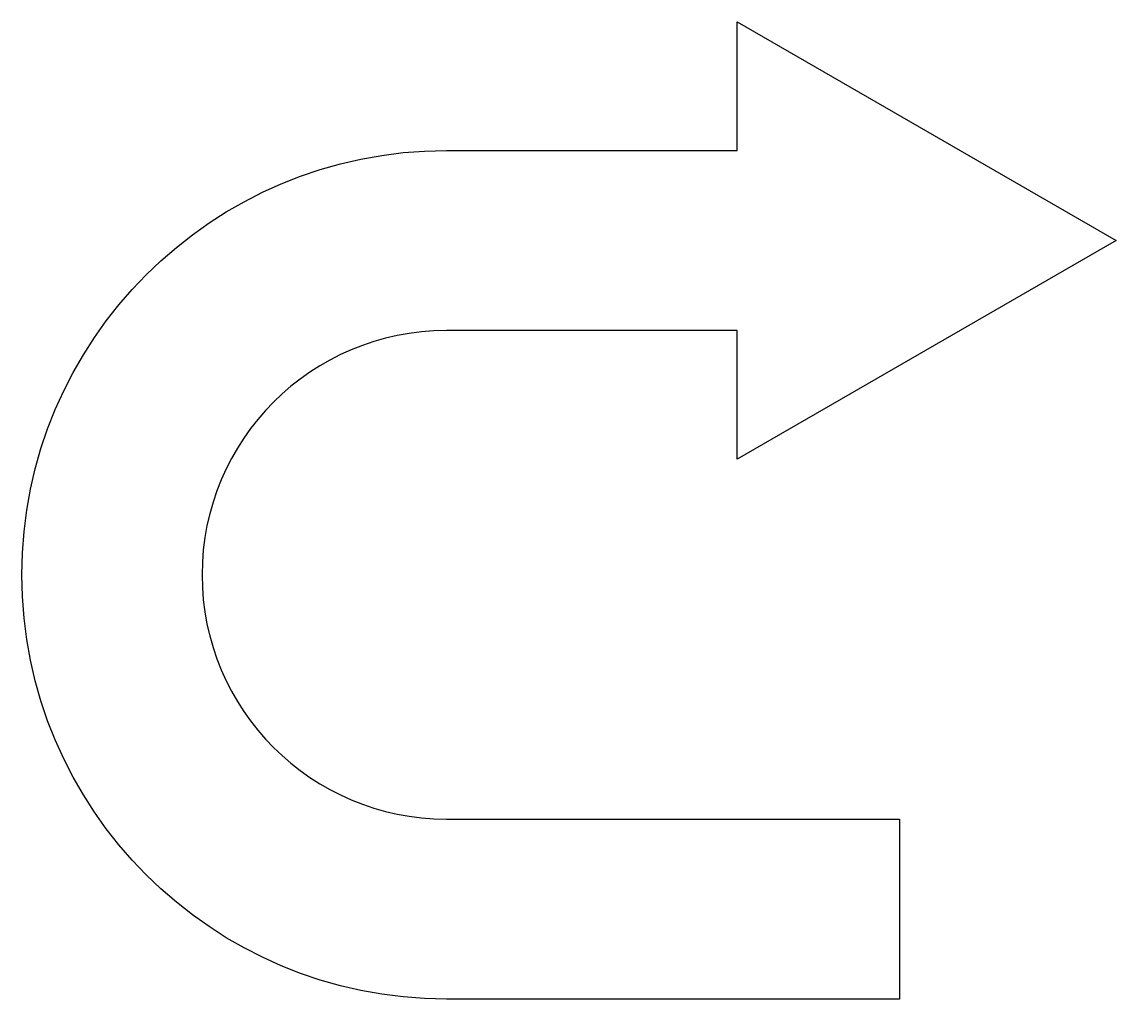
# Model space of a CAD drawing. Header units: centimetres. Extents: x -7.4 to 6, y -4.2 to 7.7.
import ezdxf

# ---------------------------------------------------------------- set-up
doc = ezdxf.new("R2010")
doc.units = ezdxf.units.CM
doc.header["$MEASUREMENT"] = 0
doc.layers.add('Camada 1', color=7, linetype='Continuous')

msp = doc.modelspace()

# ---------------------------------------------------------------- linework, layer by layer
at = {"layer": 'Camada 1'}
msp.add_open_spline([(-2.18665, 6.15225), (-5.05481, 6.15225), (-7.37971, 3.82707), (-7.37971, 0.95948), (-7.37971, 0.95948), (-7.37971, -1.9086), (-5.05482, -4.2335), (-2.18665, -4.2335), (-2.18665, -4.2335), (-2.18665, -4.2335), (3.35571, -4.23349), (3.35571, -4.23349), (3.35571, -4.23349), (3.35571, -4.23349), (3.35571, -2.02985), (3.35571, -2.02985), (3.35571, -2.02985), (3.35571, -2.02985), (-2.18665, -2.02986), (-2.18665, -2.02986), (-2.18665, -2.02986), (-3.83757, -2.02986), (-5.17636, -0.69168), (-5.17636, 0.95948), (-5.17636, 0.95948), (-5.17636, 2.61043), (-3.83757, 3.94861), (-2.18665, 3.94861), (-2.18665, 3.94861), (-2.18665, 3.94861), (1.36922, 3.94862), (1.36922, 3.94862), (1.36922, 3.94862), (1.36922, 3.94862), (1.36922, 2.37461), (1.36922, 2.37461), (1.36922, 2.37461), (1.36922, 2.37461), (6.00385, 5.05018), (6.00385, 5.05018), (6.00385, 5.05018), (6.00385, 5.05018), (1.36922, 7.72599), (1.36922, 7.72599), (1.36922, 7.72599), (1.36922, 7.72599), (1.36922, 6.15225), (1.36922, 6.15225), (1.36922, 6.15225), (1.36922, 6.15225), (-2.18665, 6.15225), (-2.18665, 6.15225)], degree=3, knots=[0, 0, 0, 0, 0.07142857, 0.07142857, 0.07142857, 0.07142857, 0.14285714, 0.14285714, 0.14285714, 0.14285714, 0.21428571, 0.21428571, 0.21428571, 0.21428571, 0.28571429, 0.28571429, 0.28571429, 0.28571429, 0.35714286, 0.35714286, 0.35714286, 0.35714286, 0.42857143, 0.42857143, 0.42857143, 0.42857143, 0.5, 0.5, 0.5, 0.5, 0.57142857, 0.57142857, 0.57142857, 0.57142857, 0.64285714, 0.64285714, 0.64285714, 0.64285714, 0.71428571, 0.71428571, 0.71428571, 0.71428571, 0.78571429, 0.78571429, 0.78571429, 0.78571429, 0.85714286, 0.85714286, 0.85714286, 0.85714286, 1, 1, 1, 1], dxfattribs=at)

doc.saveas('drawing.dxf')
